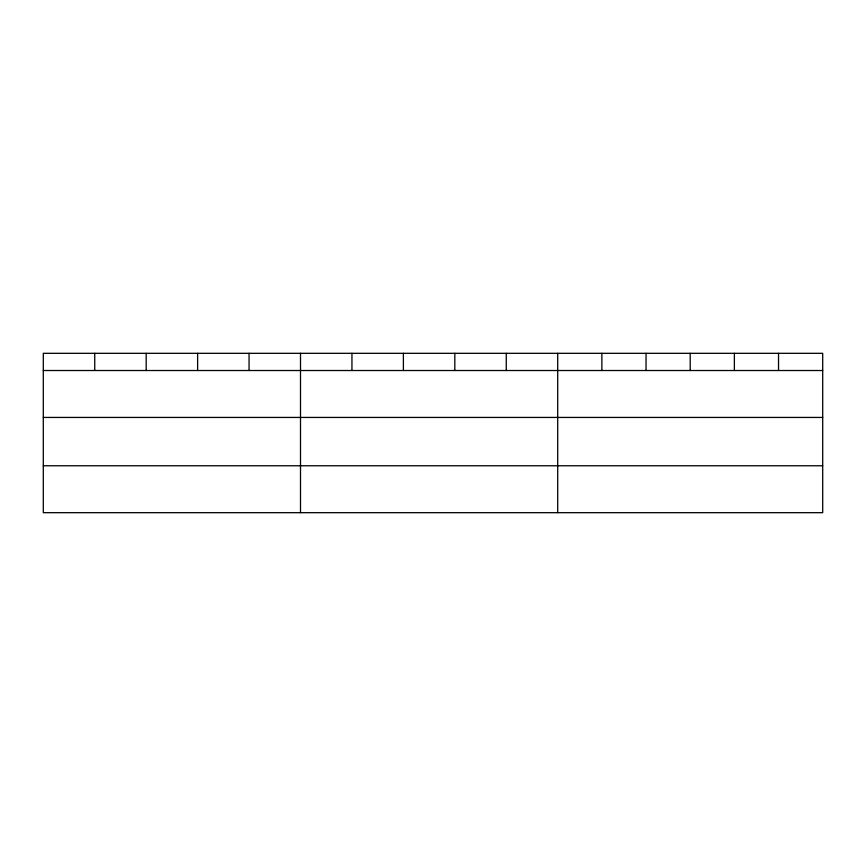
<?xml version="1.0" encoding="UTF-8"?>
<svg xmlns="http://www.w3.org/2000/svg" width="866" height="866" viewBox="0 0 866 866"><rect width="100%" height="100%" fill="white"/><g stroke="black" fill="none" stroke-linecap="round" stroke-linejoin="round"><path stroke-width="1.3" d="M822.7 417.434L822.7 353.317L43.3 353.317L43.3 512.683L822.7 512.683L822.7 417.434L43.3 417.434M43.3 370.518L822.7 370.518M43.3 465.767L822.7 465.767M778.534 353.317L778.534 370.518M734.368 353.317L734.368 370.518M690.202 353.317L690.202 370.518M646.036 353.317L646.036 370.518M601.87 353.317L601.87 370.518M557.704 353.317L557.704 512.683M506.264 353.317L506.264 370.518M454.823 353.317L454.823 370.518M403.383 353.317L403.383 370.518M351.942 353.317L351.942 370.518M300.502 353.317L300.502 512.683M249.062 353.317L249.062 370.518M197.621 353.317L197.621 370.518M146.181 353.317L146.181 370.518M94.74 353.317L94.74 370.518"/></g></svg>
